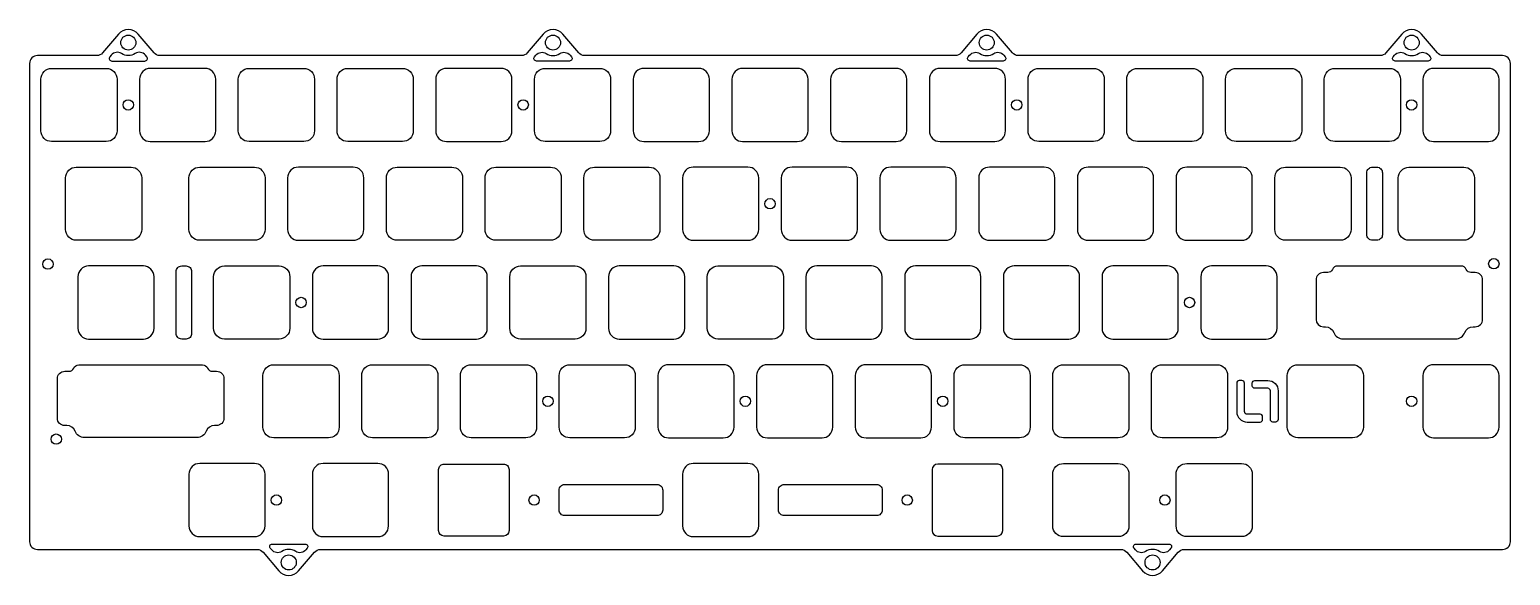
# Model space of a CAD drawing. Header units: millimetres. Extents: x -143 to 143, y -53 to 53.
import ezdxf

# ---------------------------------------------------------------- set-up
doc = ezdxf.new("R2010")
doc.units = ezdxf.units.MM
doc.layers.get('0').update_dxf_attribs({"linetype": 'CONTINUOUS'})

msp = doc.modelspace()

# ---------------------------------------------------------------- linework, layer by layer
for points in [[(79.92, -47.63), (141.37, -47.63, 0.414214), (142.87, -46.13), (142.87, 46.12, 0.414214), (141.37, 47.62), (129.92, 47.62, -0.220021), (128.78, 48.15), (125.73, 51.74, 0.462424), (121.92, 51.74), (118.87, 48.15, -0.220021), (117.72, 47.62), (47.92, 47.62, -0.220021), (46.78, 48.15), (43.73, 51.74, 0.462424), (39.92, 51.74), (36.87, 48.15, -0.220021), (35.72, 47.62), (-35.78, 47.62, -0.220021), (-36.92, 48.15), (-39.97, 51.74, 0.462424), (-43.78, 51.74), (-46.83, 48.15, -0.220021), (-47.98, 47.62), (-117.73, 47.62, -0.220021), (-118.87, 48.15), (-121.92, 51.74, 0.462424), (-125.73, 51.74), (-128.78, 48.15, -0.220021), (-129.93, 47.62), (-141.38, 47.62, 0.414214), (-142.88, 46.12), (-142.88, -46.13, 0.414214), (-141.38, -47.63), (-98.97, -47.63, -0.220021), (-97.83, -48.15), (-94.77, -51.74, 0.462424), (-90.96, -51.74), (-87.91, -48.15, -0.220021), (-86.77, -47.63), (67.72, -47.63, -0.220021), (68.86, -48.15), (71.91, -51.74, 0.462424), (75.72, -51.74), (78.78, -48.15, -0.220021)], [(-127.39, 47.4, 0.639316), (-127.01, 46.57), (-120.64, 46.57, 0.639316), (-120.26, 47.4), (-120.54, 47.72, 0.374366), (-122.48, 48.02, -0.291119), (-125.17, 48.02, 0.374367), (-127.12, 47.72)], [(-45.44, 47.4), (-45.17, 47.72, -0.374367), (-43.22, 48.02, 0.291119), (-40.53, 48.02, -0.374366), (-38.59, 47.72), (-38.31, 47.4, -0.639316), (-38.69, 46.57), (-45.06, 46.57, -0.639316)], [(45.01, 46.57), (38.64, 46.57, -0.639316), (38.26, 47.4), (38.53, 47.72, -0.374367), (40.48, 48.02, 0.291119), (43.17, 48.02, -0.374366), (45.11, 47.72), (45.39, 47.4, -0.639316)], [(120.26, 47.4), (120.53, 47.72, -0.374367), (122.48, 48.02, 0.291119), (125.17, 48.02, -0.374366), (127.11, 47.72), (127.39, 47.4, -0.639316), (127.01, 46.57), (120.64, 46.57, -0.639316)], [(-128.08, 31.05), (-138.63, 31.05, -0.414214), (-140.7, 33.12), (-140.7, 43.07, -0.414214), (-138.63, 45.15), (-128.08, 45.15, -0.414214), (-126, 43.07), (-126, 33.12, -0.414214)], [(-106.95, 43.07, 0.414214), (-109.03, 45.15), (-119.58, 45.15, 0.414214), (-121.65, 43.07), (-121.65, 33.12, 0.414214), (-119.58, 31.05), (-109.03, 31.05, 0.414214), (-106.95, 33.12)], [(-87.9, 43.07), (-87.9, 33.12, -0.414214), (-89.98, 31.05), (-100.53, 31.05, -0.414214), (-102.6, 33.12), (-102.6, 43.07, -0.414214), (-100.53, 45.15), (-89.98, 45.15, -0.414214)], [(-81.48, 45.15), (-70.93, 45.15, -0.414214), (-68.85, 43.07), (-68.85, 33.12, -0.414214), (-70.93, 31.05), (-81.48, 31.05, -0.414214), (-83.55, 33.12), (-83.55, 43.07, -0.414214)], [(-64.5, 33.12, 0.414214), (-62.43, 31.05), (-51.88, 31.05, 0.414214), (-49.8, 33.12), (-49.8, 43.07, 0.414214), (-51.88, 45.15), (-62.43, 45.15, 0.414214), (-64.5, 43.07)], [(-43.38, 45.15), (-32.83, 45.15, -0.414214), (-30.75, 43.07), (-30.75, 33.12, -0.414214), (-32.83, 31.05), (-43.38, 31.05, -0.414214), (-45.45, 33.12), (-45.45, 43.07, -0.414214)], [(-11.7, 43.07, 0.414214), (-13.78, 45.15), (-24.33, 45.15, 0.414214), (-26.4, 43.07), (-26.4, 33.12, 0.414214), (-24.33, 31.05), (-13.78, 31.05, 0.414214), (-11.7, 33.12)], [(5.27, 31.05, 0.414214), (7.35, 33.12), (7.35, 43.07, 0.414214), (5.27, 45.15), (-5.28, 45.15, 0.414214), (-7.35, 43.07), (-7.35, 33.12, 0.414214), (-5.28, 31.05)], [(26.4, 43.07, 0.414214), (24.32, 45.15), (13.77, 45.15, 0.414214), (11.7, 43.07), (11.7, 33.12, 0.414214), (13.77, 31.05), (24.32, 31.05, 0.414214), (26.4, 33.12)], [(32.82, 45.15, 0.414214), (30.75, 43.07), (30.75, 33.12, 0.414214), (32.82, 31.05), (43.37, 31.05, 0.414214), (45.45, 33.12), (45.45, 43.07, 0.414214), (43.37, 45.15)], [(62.42, 31.05), (51.87, 31.05, -0.414214), (49.8, 33.12), (49.8, 43.07, -0.414214), (51.87, 45.15), (62.42, 45.15, -0.414214), (64.5, 43.07), (64.5, 33.12, -0.414214)], [(81.47, 31.05), (70.92, 31.05, -0.414214), (68.85, 33.12), (68.85, 43.07, -0.414214), (70.92, 45.15), (81.47, 45.15, -0.414214), (83.55, 43.07), (83.55, 33.12, -0.414214)], [(89.97, 45.15), (100.52, 45.15, -0.414214), (102.6, 43.07), (102.6, 33.12, -0.414214), (100.52, 31.05), (89.97, 31.05, -0.414214), (87.9, 33.12), (87.9, 43.07, -0.414214)], [(121.65, 43.07), (121.65, 33.12, -0.414214), (119.57, 31.05), (109.02, 31.05, -0.414214), (106.95, 33.12), (106.95, 43.07, -0.414214), (109.02, 45.15), (119.57, 45.15, -0.414214)], [(126, 33.12, 0.414214), (128.07, 31.05), (138.62, 31.05, 0.414214), (140.7, 33.12), (140.7, 43.07, 0.414214), (138.62, 45.15), (128.07, 45.15, 0.414214), (126, 43.07)], [(-133.86, 26.1), (-123.31, 26.1, -0.414214), (-121.24, 24.02), (-121.24, 14.07, -0.414214), (-123.31, 12), (-133.86, 12, -0.414214), (-135.94, 14.07), (-135.94, 24.02, -0.414214)], [(-99.5, 12), (-110.05, 12, -0.414214), (-112.13, 14.07), (-112.13, 24.02, -0.414214), (-110.05, 26.1), (-99.5, 26.1, -0.414214), (-97.43, 24.02), (-97.43, 14.07, -0.414214)], [(-93.08, 14.07, 0.414214), (-91, 12), (-80.45, 12, 0.414214), (-78.38, 14.07), (-78.38, 24.02, 0.414214), (-80.45, 26.1), (-91, 26.1, 0.414214), (-93.08, 24.02)], [(-59.33, 24.02), (-59.33, 14.07, -0.414214), (-61.4, 12), (-71.95, 12, -0.414214), (-74.03, 14.07), (-74.03, 24.02, -0.414214), (-71.95, 26.1), (-61.4, 26.1, -0.414214)], [(-54.98, 14.07), (-54.98, 24.02, -0.414214), (-52.9, 26.1), (-42.35, 26.1, -0.414214), (-40.28, 24.02), (-40.28, 14.07, -0.414214), (-42.35, 12), (-52.9, 12, -0.414214)], [(-33.85, 26.1), (-23.3, 26.1, -0.414214), (-21.23, 24.02), (-21.23, 14.07, -0.414214), (-23.3, 12), (-33.85, 12, -0.414214), (-35.93, 14.07), (-35.93, 24.02, -0.414214)], [(-2.18, 24.02, 0.414214), (-4.25, 26.1), (-14.8, 26.1, 0.414214), (-16.88, 24.02), (-16.88, 14.07, 0.414214), (-14.8, 12), (-4.25, 12, 0.414214), (-2.18, 14.07)], [(16.87, 24.02, 0.414214), (14.8, 26.1), (4.25, 26.1, 0.414214), (2.17, 24.02), (2.17, 14.07, 0.414214), (4.25, 12), (14.8, 12, 0.414214), (16.87, 14.07)], [(33.85, 12, 0.414214), (35.92, 14.07), (35.92, 24.02, 0.414214), (33.85, 26.1), (23.3, 26.1, 0.414214), (21.22, 24.02), (21.22, 14.07, 0.414214), (23.3, 12)], [(42.35, 26.1, 0.414214), (40.27, 24.02), (40.27, 14.07, 0.414214), (42.35, 12), (52.9, 12, 0.414214), (54.97, 14.07), (54.97, 24.02, 0.414214), (52.9, 26.1)], [(71.95, 12, 0.414214), (74.02, 14.07), (74.02, 24.02, 0.414214), (71.95, 26.1), (61.4, 26.1, 0.414214), (59.32, 24.02), (59.32, 14.07, 0.414214), (61.4, 12)], [(91, 12, 0.414214), (93.07, 14.07), (93.07, 24.02, 0.414214), (91, 26.1), (80.45, 26.1, 0.414214), (78.37, 24.02), (78.37, 14.07, 0.414214), (80.45, 12)], [(99.5, 26.1), (110.05, 26.1, -0.414214), (112.12, 24.02), (112.12, 14.07, -0.414214), (110.05, 12), (99.5, 12, -0.414214), (97.42, 14.07), (97.42, 24.02, -0.414214)], [(115.18, 13.08), (115.18, 25.02, -0.414214), (116.26, 26.1), (117.11, 26.1, -0.414214), (118.18, 25.02), (118.18, 13.08, -0.414214), (117.11, 12), (116.26, 12, -0.414214)], [(123.31, 26.1), (133.86, 26.1, -0.414214), (135.94, 24.02), (135.94, 14.07, -0.414214), (133.86, 12), (123.31, 12, -0.414213), (121.24, 14.07), (121.24, 24.02, -0.414213)], [(-131.48, 7.05, 0.414212), (-133.56, 4.97), (-133.56, -4.98, 0.414213), (-131.48, -7.05), (-120.93, -7.05, 0.414214), (-118.86, -4.98), (-118.86, 4.97, 0.414214), (-120.93, 7.05)], [(-111.61, 5.97), (-111.61, -5.98, -0.414214), (-112.68, -7.05), (-113.53, -7.05, -0.414214), (-114.61, -5.98), (-114.61, 5.97, -0.414214), (-113.53, 7.05), (-112.68, 7.05, -0.414214)], [(-92.66, 4.97), (-92.66, -4.98, -0.414214), (-94.74, -7.05), (-105.29, -7.05, -0.414214), (-107.36, -4.98), (-107.36, 4.97, -0.414214), (-105.29, 7.05), (-94.74, 7.05, -0.414214)], [(-73.61, 4.97, 0.414214), (-75.69, 7.05), (-86.24, 7.05, 0.414214), (-88.31, 4.97), (-88.31, -4.98, 0.414214), (-86.24, -7.05), (-75.69, -7.05, 0.414214), (-73.61, -4.98)], [(-69.26, -4.98, 0.414214), (-67.19, -7.05), (-56.64, -7.05, 0.414214), (-54.56, -4.98), (-54.56, 4.97, 0.414214), (-56.64, 7.05), (-67.19, 7.05, 0.414214), (-69.26, 4.97)], [(-48.14, 7.05), (-37.59, 7.05, -0.414214), (-35.51, 4.97), (-35.51, -4.98, -0.414214), (-37.59, -7.05), (-48.14, -7.05, -0.414214), (-50.21, -4.98), (-50.21, 4.97, -0.414214)], [(-18.54, -7.05, 0.414214), (-16.46, -4.98), (-16.46, 4.97, 0.414214), (-18.54, 7.05), (-29.09, 7.05, 0.414214), (-31.16, 4.97), (-31.16, -4.98, 0.414214), (-29.09, -7.05)], [(-12.11, -4.98), (-12.11, 4.97, -0.414214), (-10.04, 7.05), (0.51, 7.05, -0.414214), (2.59, 4.97), (2.59, -4.98, -0.414214), (0.51, -7.05), (-10.04, -7.05, -0.414214)], [(9.01, 7.05, 0.414214), (6.94, 4.97), (6.94, -4.98, 0.414214), (9.01, -7.05), (19.56, -7.05, 0.414214), (21.64, -4.98), (21.64, 4.97, 0.414214), (19.56, 7.05)], [(28.06, 7.05, 0.414214), (25.99, 4.97), (25.99, -4.98, 0.414214), (28.06, -7.05), (38.61, -7.05, 0.414214), (40.69, -4.98), (40.69, 4.97, 0.414214), (38.61, 7.05)], [(45.04, -4.98, 0.414214), (47.11, -7.05), (57.66, -7.05, 0.414214), (59.74, -4.98), (59.74, 4.97, 0.414214), (57.66, 7.05), (47.11, 7.05, 0.414214), (45.04, 4.97)], [(64.09, -4.98, 0.414214), (66.16, -7.05), (76.71, -7.05, 0.414214), (78.79, -4.98), (78.79, 4.97, 0.414214), (76.71, 7.05), (66.16, 7.05, 0.414214), (64.09, 4.97)], [(83.14, -4.98, 0.414214), (85.21, -7.05), (95.76, -7.05, 0.414214), (97.84, -4.98), (97.84, 4.97, 0.414214), (95.76, 7.05), (85.21, 7.05, 0.414214), (83.14, 4.97)], [(136.08, -4.68, 0.416629), (137.52, -3.25), (137.52, 4.35), (137.52, 4.35, 0.414219), (136.09, 5.78), (135.23, 5.78, -0.305606), (134.37, 6.36, 0.305609), (133.37, 7.03), (109.52, 7.03), (109.52, 7.03, 0.305649), (108.52, 6.36, -0.305639), (107.66, 5.78), (107.66, 5.78), (106.8, 5.78, 0.416693), (105.37, 4.35), (105.37, -3.25, 0.414211), (106.79, -4.68), (107.2, -4.68, -0.31268), (108.81, -5.79, 0.312694), (110.57, -7.01), (132.32, -7.01, 0.312655), (134.07, -5.79, -0.312681), (135.69, -4.68)], [(-110.57, -26.06), (-132.32, -26.06, -0.312694), (-134.08, -24.84, 0.31268), (-135.69, -23.73), (-136.09, -23.73, -0.414211), (-137.52, -22.3), (-137.52, -14.7, -0.416693), (-136.08, -13.27), (-135.23, -13.27), (-135.23, -13.27, 0.305639), (-134.37, -12.69, -0.305649), (-133.37, -12.02), (-133.37, -12.02), (-109.52, -12.02, -0.305609), (-108.52, -12.69, 0.305606), (-107.66, -13.27), (-106.79, -13.27, -0.414219), (-105.37, -14.7), (-105.37, -14.7), (-105.37, -22.3, -0.416629), (-106.81, -23.73), (-107.2, -23.73, 0.312681), (-108.81, -24.84, -0.312655)], [(-95.76, -12), (-85.21, -12, -0.414214), (-83.14, -14.08), (-83.14, -24.03, -0.414214), (-85.21, -26.1), (-95.76, -26.1, -0.414214), (-97.84, -24.03), (-97.84, -14.08, -0.414214)], [(-78.79, -24.03), (-78.79, -14.08, -0.414214), (-76.71, -12), (-66.16, -12, -0.414214), (-64.09, -14.08), (-64.09, -24.03, -0.414214), (-66.16, -26.1), (-76.71, -26.1, -0.414214)], [(-45.04, -14.08), (-45.04, -24.03, -0.414214), (-47.11, -26.1), (-57.66, -26.1, -0.414214), (-59.74, -24.03), (-59.74, -14.08, -0.414214), (-57.66, -12), (-47.11, -12, -0.414214)], [(-40.69, -24.03), (-40.69, -14.08, -0.414214), (-38.61, -12), (-28.06, -12, -0.414214), (-25.99, -14.08), (-25.99, -24.03, -0.414214), (-28.06, -26.1), (-38.61, -26.1, -0.414214)], [(-6.94, -14.08, 0.414214), (-9.01, -12), (-19.56, -12, 0.414214), (-21.64, -14.08), (-21.64, -24.03, 0.414214), (-19.56, -26.1), (-9.01, -26.1, 0.414214), (-6.94, -24.03)], [(10.04, -26.1, 0.414214), (12.11, -24.03), (12.11, -14.08, 0.414214), (10.04, -12), (-0.51, -12, 0.414214), (-2.59, -14.08), (-2.59, -24.03, 0.414214), (-0.51, -26.1)], [(16.46, -24.03, 0.414214), (18.54, -26.1), (29.09, -26.1, 0.414214), (31.16, -24.03), (31.16, -14.08, 0.414214), (29.09, -12), (18.54, -12, 0.414214), (16.46, -14.08)], [(37.59, -12), (48.14, -12, -0.414214), (50.21, -14.08), (50.21, -24.03, -0.414214), (48.14, -26.1), (37.59, -26.1, -0.414214), (35.51, -24.03), (35.51, -14.08, -0.414214)], [(69.26, -14.08), (69.26, -24.03, -0.414214), (67.19, -26.1), (56.64, -26.1, -0.414214), (54.56, -24.03), (54.56, -14.08, -0.414214), (56.64, -12), (67.19, -12, -0.414214)], [(73.61, -24.03), (73.61, -14.08, -0.414214), (75.69, -12), (86.24, -12, -0.414214), (88.31, -14.08), (88.31, -24.03, -0.414214), (86.24, -26.1), (75.69, -26.1, -0.414214)], [(101.88, -12), (112.43, -12, -0.414214), (114.51, -14.08), (114.51, -24.03, -0.414214), (112.43, -26.1), (101.88, -26.1, -0.414213), (99.81, -24.03), (99.81, -14.08, -0.414212)], [(128.07, -12, 0.414212), (126, -14.08), (126, -24.03, 0.414213), (128.07, -26.1), (138.62, -26.1, 0.414214), (140.7, -24.03), (140.7, -14.08, 0.414214), (138.62, -12)], [(95.06, -22.05, 0.414214), (94.56, -21.55), (92.06, -21.55, -0.414214), (91.56, -21.05), (91.56, -15.55, 0.414214), (91.06, -15.05), (90.56, -15.05, 0.414214), (90.06, -15.55), (90.06, -21.05, 0.414214), (92.06, -23.05), (94.56, -23.05, 0.414214), (95.06, -22.55)], [(93.56, -15.05), (96.06, -15.05, -0.414214), (98.06, -17.05), (98.06, -22.55, -0.414214), (97.56, -23.05), (97.06, -23.05, -0.414214), (96.56, -22.55), (96.56, -17.05, 0.414214), (96.06, -16.55), (93.56, -16.55, -0.414214), (93.06, -16.05), (93.06, -15.55, -0.414214)], [(-99.49, -45.15, 0.412205), (-97.43, -43.08), (-97.43, -33.13, 0.414214), (-99.5, -31.05), (-110.05, -31.05, 0.414215), (-112.13, -33.13), (-112.13, -43.08, 0.413667), (-110.05, -45.15)], [(-73.61, -33.13, 0.414214), (-75.69, -31.05), (-86.24, -31.05, 0.414215), (-88.31, -33.13), (-88.31, -43.08, 0.413667), (-86.24, -45.15), (-75.67, -45.15, 0.412205), (-73.61, -43.08)], [(-62.88, -31.15), (-51.43, -31.15, -0.414214), (-50.35, -32.23), (-50.35, -43.98, -0.411425), (-51.42, -45.05), (-62.88, -45.05, -0.413457), (-63.95, -43.98), (-63.95, -32.23, -0.414214)], [(-2.18, -33.13, 0.414214), (-4.25, -31.05), (-14.8, -31.05, 0.414214), (-16.88, -33.13), (-16.88, -43.08, 0.413667), (-14.8, -45.15), (-4.24, -45.15, 0.412205), (-2.18, -43.08)], [(44.9, -32.23, 0.414214), (43.82, -31.15), (32.37, -31.15, 0.414204), (31.3, -32.23), (31.3, -43.98, 0.413457), (32.37, -45.05), (43.83, -45.05, 0.411425), (44.9, -43.98)], [(54.56, -43.08), (54.56, -33.13, -0.414214), (56.64, -31.05), (67.19, -31.05, -0.414214), (69.26, -33.13), (69.26, -43.08, -0.412205), (67.2, -45.15), (56.64, -45.15, -0.413667)], [(80.45, -31.05), (91, -31.05, -0.414214), (93.07, -33.13), (93.07, -43.08, -0.412205), (91.01, -45.15), (80.45, -45.15, -0.413667), (78.37, -43.08), (78.37, -33.13, -0.414214)], [(-21.78, -41.1), (-39.62, -41.1, -0.414214), (-40.7, -40.03), (-40.7, -36.18, -0.414214), (-39.62, -35.1), (-21.78, -35.1, -0.414214), (-20.7, -36.18), (-20.7, -40.03, -0.414214)], [(20.57, -41.1), (2.73, -41.1, -0.414214), (1.65, -40.03), (1.65, -36.18, -0.414214), (2.73, -35.1), (20.57, -35.1, -0.414214), (21.65, -36.18), (21.65, -40.03, -0.414214)], [(-89.3, -47.4), (-89.58, -47.72, -0.374367), (-91.53, -48.02, 0.291119), (-94.21, -48.02, -0.374366), (-96.16, -47.72), (-96.43, -47.4, -0.639316), (-96.05, -46.58), (-89.69, -46.58, -0.639316)], [(70.64, -46.58), (77, -46.58, -0.639316), (77.38, -47.4), (77.11, -47.72, -0.374367), (75.16, -48.02, 0.291119), (72.48, -48.02, -0.374366), (70.53, -47.72), (70.25, -47.4, -0.639316)]]:
    msp.add_lwpolyline(points, format="xyb", close=True)
for centre, radius in [((-123.83, 50.12), 1.45), ((-41.88, 50.12), 1.45), ((41.82, 50.12), 1.45), ((123.82, 50.12), 1.45), ((-123.83, 38.1), 1), ((-47.63, 38.1), 1), ((47.62, 38.1), 1), ((123.82, 38.1), 1), ((0, 19.05), 1), ((-139.33, 7.42), 1), ((139.68, 7.48), 1), ((-90.49, 0), 1), ((80.96, 0), 1), ((-42.86, -19.05), 1), ((-4.76, -19.05), 1), ((33.34, -19.05), 1), ((123.82, -19.05), 1), ((-137.74, -26.35), 1), ((-95.25, -38.1), 1), ((-45.52, -38.1), 1), ((26.48, -38.1), 1), ((76.2, -38.1), 1), ((-92.87, -50.13), 1.45), ((73.82, -50.13), 1.45)]:
    msp.add_circle(centre, radius)

doc.saveas('drawing.dxf')
